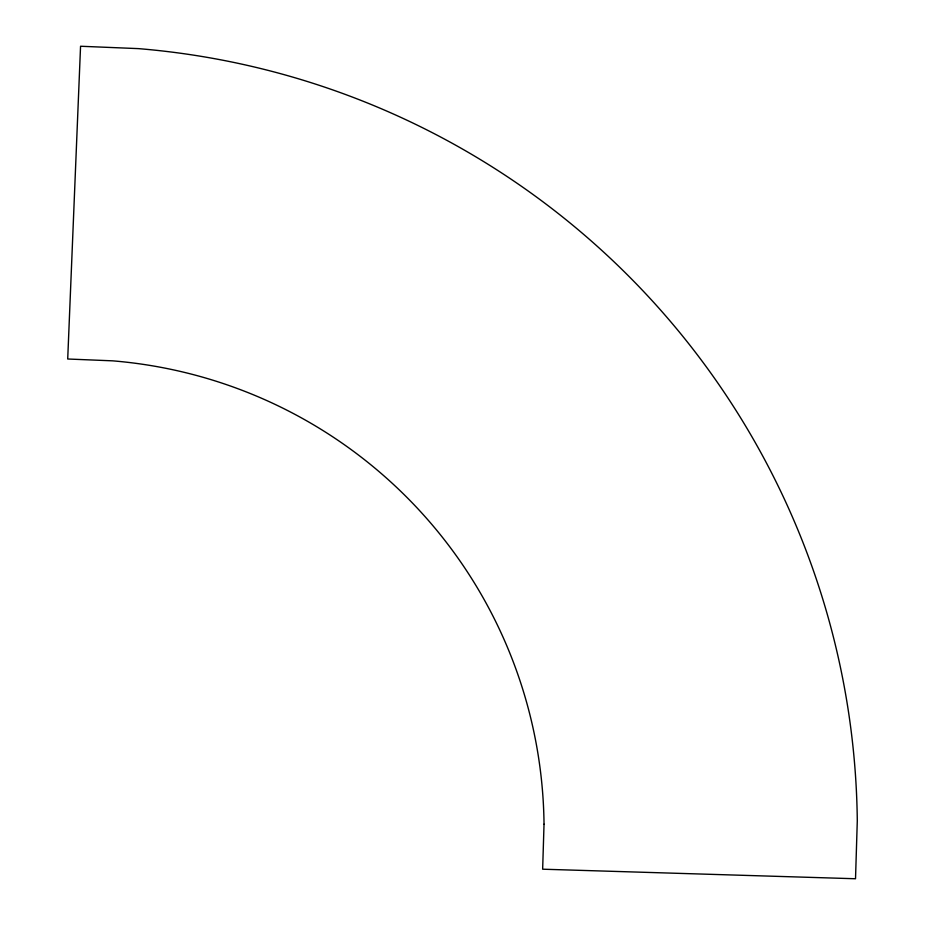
<?xml version="1.0" encoding="UTF-8"?>
<svg xmlns="http://www.w3.org/2000/svg" width="925" height="925" viewBox="0 0 925 925"><rect width="100%" height="100%" fill="white"/><g stroke="black" fill="none" stroke-linecap="round" stroke-linejoin="round"><path stroke-width="1.39" d="M544.027 824.221L542.651 869.199L855.521 878.75L857.29 820.914A783.197 783.197 0 0 0 138.38 48.62L80.556 46.25L67.71 359.004L112.677 360.842A469.912 469.912 0 0 1 544.027 824.221"/></g></svg>
